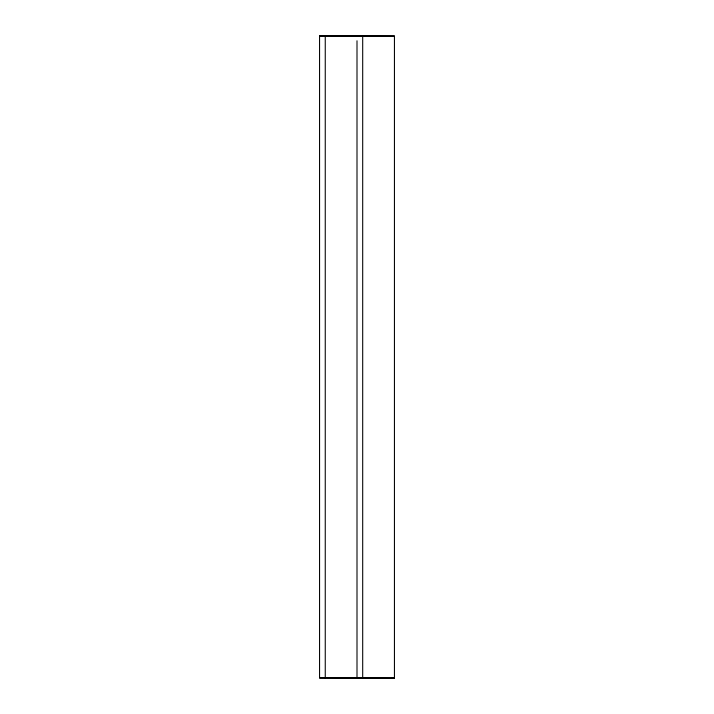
<?xml version="1.0" encoding="UTF-8"?>
<svg xmlns="http://www.w3.org/2000/svg" width="714" height="714" viewBox="0 0 714 714"><rect width="100%" height="100%" fill="white"/><g stroke="black" fill="none" stroke-linecap="round" stroke-linejoin="round"><path stroke-width="1.07" d="M394.44 677.997L319.56 677.997L319.56 35.887L394.44 36.119M319.56 36.003L394.44 36.003L394.44 678.113L319.56 677.881M319.56 35.887L322.407 36.039M391.593 677.961L394.44 678.113M362.694 36.003L362.694 677.997M357 40.778L357 677.997M325.254 36.003L325.254 677.997"/></g></svg>
